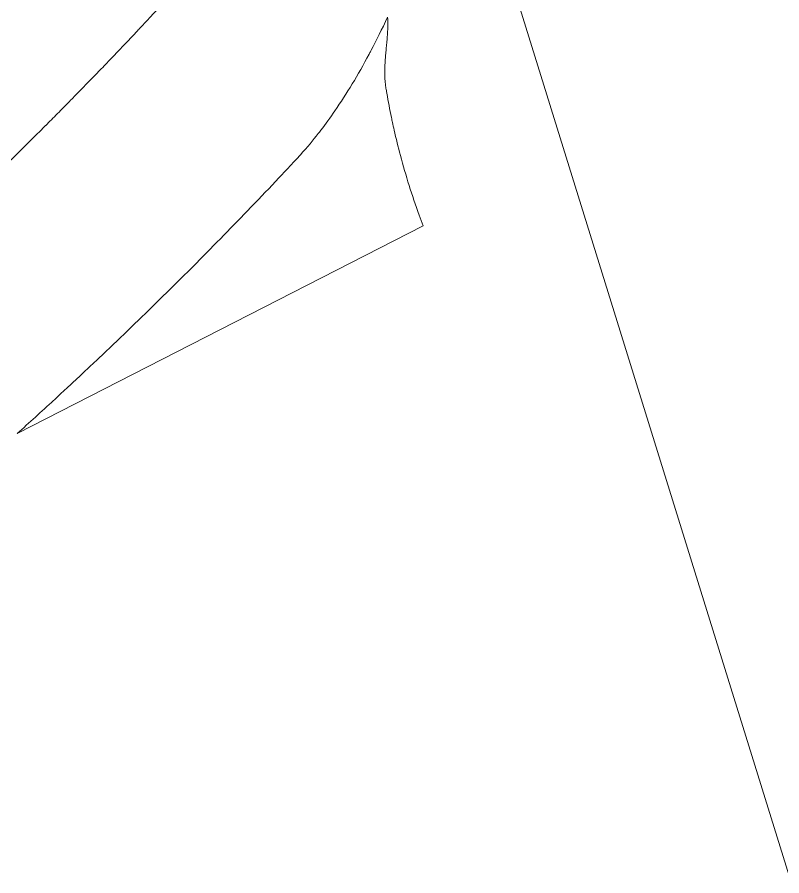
# Model space of a CAD drawing. Header units: millimetres. Extents: x -2122 to 22797, y 3569 to 89276.
# Drawn here: x 9778.1 to 9851.8, y 87458.3 to 87541 of the extents above; entities that cross this region are included whole.
import ezdxf

# ---------------------------------------------------------------- set-up
doc = ezdxf.new("R2010")
doc.units = ezdxf.units.MM
doc.header["$LTSCALE"] = 20
doc.layers.add('IA-DIBUJO', color=3, linetype='Continuous', lineweight=30)
doc.layers.add('IA-TEXT', color=2, linetype='Continuous')
doc.styles.add('ING-AMB', font='romans.shx', dxfattribs={"width": 0.75, "oblique": 15})
doc.dimstyles.new('ING-AMB 16', dxfattribs={"dimscale": 16, "dimtxt": 3, "dimasz": 2.5, "dimexe": 1, "dimexo": 1, "dimgap": 1, "dimtad": 1, "dimdec": 0, "dimzin": 0, "dimdsep": 46, "dimtxsty": 'ING-AMB', "dimcen": 0.1, "dimclrd": 7, "dimclre": 7, "dimclrt": 2, "dimadec": 0, "dimazin": 0, "dimtfac": 1, "dimtdec": 0, "dimtmove": 0, "dimatfit": 0, "dimfxl": 1.25, "dimtfill": 1, "dimtolj": 1, "dimtzin": 0, "dimarcsym": 1})

msp = doc.modelspace()

# ---------------------------------------------------------------- linework, layer by layer
at = {"layer": 'IA-DIBUJO', "color": 3, "linetype": 'Continuous', "lineweight": 0, "extrusion": (0, 1, -2.22045e-16)}
msp.add_line((9899.19, 87308.09, 1283.424), (9824.012, 87550.121, 1283.424), dxfattribs=at)
at = {"layer": 'IA-DIBUJO', "color": 3, "linetype": 'Continuous', "lineweight": 0, "extrusion": (1.41875e-14, 1, -2.22045e-16)}
for q in [(9816.861, 87521.961, 1283.424), (9778.104, 87500.902, 1283.424)]:
    msp.add_line((9817.239, 87520.923, 1283.424), q, dxfattribs=at)
at = {"layer": 'IA-DIBUJO', "color": 2, "linetype": 'Continuous', "lineweight": 0}
msp.add_circle((9465.916, 87809.583, 1283.424), 349.25, dxfattribs=at)
at = {"layer": 'IA-DIBUJO', "color": 3, "linetype": 'Continuous', "lineweight": 0}
for points, knots in [([(9714.049, 87476.261, 1283.424), (9715.836, 87477.431, 1283.424), (9717.655, 87478.642, 1283.424), (9721.355, 87481.148, 1283.424), (9723.236, 87482.444, 1283.424), (9727.055, 87485.124, 1283.424), (9728.994, 87486.508, 1283.424), (9732.625, 87489.149, 1283.424), (9734.309, 87490.393, 1283.424), (9736.751, 87492.226, 1283.424), (9737.493, 87492.787, 1283.424), (9738.684, 87493.694, 1283.424), (9739.13, 87494.035, 1283.424), (9740.052, 87494.743, 1283.424), (9740.528, 87495.11, 1283.424), (9743.714, 87497.577, 1283.424), (9746.467, 87499.762, 1283.424), (9750.108, 87502.732, 1283.424), (9750.961, 87503.433, 1283.424), (9752.323, 87504.562, 1283.424), (9752.829, 87504.983, 1283.424), (9753.656, 87505.675, 1283.424), (9753.976, 87505.944, 1283.424), (9755.71, 87507.404, 1283.424), (9757.133, 87508.618, 1283.424), (9759.796, 87510.921, 1283.424), (9761.033, 87512.004, 1283.424), (9763.317, 87514.027, 1283.424), (9764.362, 87514.962, 1283.424), (9766.368, 87516.775, 1283.424), (9767.329, 87517.651, 1283.424), (9768.312, 87518.556, 1283.424), (9768.335, 87518.577, 1283.424), (9770.239, 87520.331, 1283.424), (9772.113, 87522.088, 1283.424), (9774.203, 87524.085, 1283.424), (9774.434, 87524.305, 1283.424), (9775.707, 87525.526, 1283.424), (9776.745, 87526.533, 1283.424), (9778.295, 87528.051, 1283.424), (9778.81, 87528.559, 1283.424), (9779.582, 87529.322, 1283.424), (9779.839, 87529.577, 1283.424), (9780.344, 87530.08, 1283.424), (9780.592, 87530.327, 1283.424), (9780.848, 87530.583, 1283.424), (9780.858, 87530.594, 1283.424), (9781.206, 87530.942, 1283.424), (9781.581, 87531.318, 1283.424), (9782.391, 87532.133, 1283.424), (9782.825, 87532.572, 1283.424), (9783.348, 87533.104, 1283.424), (9783.406, 87533.164, 1283.424), (9783.913, 87533.68, 1283.424), (9784.389, 87534.166, 1283.424), (9785.233, 87535.033, 1283.424), (9785.586, 87535.398, 1283.424), (9786.126, 87535.957, 1283.424), (9786.303, 87536.141, 1283.424), (9786.615, 87536.465, 1283.424), (9786.748, 87536.604, 1283.424), (9786.893, 87536.755, 1283.424), (9786.905, 87536.767, 1283.424), (9787.429, 87537.314, 1283.424), (9787.935, 87537.844, 1283.424), (9788.677, 87538.626, 1283.424), (9788.922, 87538.885, 1283.424), (9789.285, 87539.269, 1283.424), (9789.405, 87539.397, 1283.424), (9789.585, 87539.588, 1283.424), (9789.697, 87539.707, 1283.424), (9789.808, 87539.825, 1283.424), (9789.867, 87539.888, 1283.424), (9789.873, 87539.894, 1283.424), (9790.108, 87540.144, 1283.424), (9790.327, 87540.377, 1283.424), (9790.756, 87540.835, 1283.424), (9790.966, 87541.06, 1283.424), (9791.286, 87541.402, 1283.424), (9791.401, 87541.525, 1283.424), (9791.72, 87541.866, 1283.424), (9791.917, 87542.077, 1283.424), (9792.14, 87542.316, 1283.424), (9792.174, 87542.353, 1283.424), (9792.318, 87542.506, 1283.424), (9792.424, 87542.62, 1283.424), (9792.578, 87542.785, 1283.424), (9792.629, 87542.839, 1283.424), (9792.704, 87542.919, 1283.424), (9792.741, 87542.959, 1283.424), (9792.777, 87542.998, 1283.424), (9792.802, 87543.024, 1283.424), (9792.812, 87543.034, 1283.424), (9793.293, 87543.55, 1283.424), (9793.771, 87544.06, 1283.424), (9794.356, 87544.686, 1283.424), (9794.455, 87544.792, 1283.424), (9794.917, 87545.286, 1283.424), (9795.284, 87545.679, 1283.424), (9796.003, 87546.451, 1283.424), (9796.355, 87546.828, 1283.424), (9796.857, 87547.367, 1283.424), (9797.002, 87547.524, 1283.424), (9797.402, 87547.954, 1283.424), (9797.657, 87548.229, 1283.424), (9798.043, 87548.645, 1283.424), (9798.172, 87548.785, 1283.424), (9798.367, 87548.995, 1283.424), (9798.431, 87549.065, 1283.424), (9798.529, 87549.17, 1283.424), (9798.586, 87549.232, 1283.424), (9798.643, 87549.294, 1283.424), (9798.676, 87549.329, 1283.424), (9798.686, 87549.34, 1283.424), (9798.947, 87549.623, 1283.424), (9799.214, 87549.911, 1283.424), (9799.768, 87550.513, 1283.424), (9800.055, 87550.825, 1283.424), (9800.622, 87551.443, 1283.424), (9800.899, 87551.745, 1283.424), (9801.218, 87552.094, 1283.424), (9801.251, 87552.13, 1283.424), (9801.542, 87552.449, 1283.424), (9801.808, 87552.741, 1283.424), (9802.228, 87553.203, 1283.424), (9802.376, 87553.366, 1283.424), (9802.619, 87553.635, 1283.424), (9802.713, 87553.739, 1283.424), (9803.057, 87554.119, 1283.424), (9803.312, 87554.402, 1283.424), (9803.59, 87554.711, 1283.424), (9803.608, 87554.731, 1283.424), (9803.766, 87554.906, 1283.424), (9803.906, 87555.063, 1283.424), (9804.12, 87555.302, 1283.424), (9804.192, 87555.382, 1283.424), (9804.3, 87555.502, 1283.424), (9804.363, 87555.573, 1283.424), (9804.426, 87555.644, 1283.424), (9804.463, 87555.685, 1283.424), (9804.473, 87555.697, 1283.424), (9804.959, 87556.24, 1283.424), (9805.435, 87556.776, 1283.424), (9806.231, 87557.677, 1283.424), (9806.55, 87558.041, 1283.424), (9807.022, 87558.579, 1283.424), (9807.173, 87558.753, 1283.424), (9807.796, 87559.467, 1283.424), (9808.265, 87560.008, 1283.424), (9808.966, 87560.823, 1283.424), (9809.199, 87561.095, 1283.424), (9809.547, 87561.503, 1283.424), (9809.663, 87561.639, 1283.424), (9809.881, 87561.894, 1283.424), (9809.982, 87562.013, 1283.424), (9810.098, 87562.15, 1283.424), (9810.11, 87562.165, 1283.424), (9810.426, 87562.537, 1283.424), (9810.72, 87562.886, 1283.424), (9811.303, 87563.579, 1283.424), (9811.591, 87563.924, 1283.424), (9812.162, 87564.611, 1283.424), (9812.444, 87564.952, 1283.424), (9813.008, 87565.637, 1283.424), (9813.289, 87565.979, 1283.424), (9813.843, 87566.66, 1283.424), (9814.117, 87566.998, 1283.424), (9814.663, 87567.675, 1283.424), (9814.934, 87568.013, 1283.424), (9815.326, 87568.505, 1283.424), (9815.453, 87568.664, 1283.424), (9815.578, 87568.822, 1283.424)], [0, 0, 0, 0, 0.0561256, 0.0561256, 0.1122582, 0.1122582, 0.1683945, 0.1683945, 0.2158997, 0.2158997, 0.2365081, 0.2365081, 0.2488071, 0.2488071, 0.2618536, 0.2618536, 0.3358735, 0.3358735, 0.3584153, 0.3584153, 0.371698, 0.371698, 0.3800577, 0.3800577, 0.4169617, 0.4169617, 0.4486893, 0.4486893, 0.4752612, 0.4752612, 0.4995117, 0.4995117, 0.5, 0.5, 0.5556078, 0.5556078, 0.5625, 0.5625, 0.59375, 0.59375, 0.609375, 0.609375, 0.6171875, 0.6171875, 0.6247559, 0.6247559, 0.625, 0.625, 0.6397912, 0.6397912, 0.6544232, 0.6544232, 0.65625, 0.65625, 0.6701127, 0.6701127, 0.679498, 0.679498, 0.6839754, 0.6839754, 0.6872559, 0.6872559, 0.6875, 0.6875, 0.703125, 0.703125, 0.7109375, 0.7109375, 0.7148438, 0.7148438, 0.7167969, 0.7185059, 0.7185059, 0.71875, 0.71875, 0.7246654, 0.7246654, 0.7308078, 0.7308078, 0.734375, 0.734375, 0.740969, 0.740969, 0.7421875, 0.7421875, 0.7460938, 0.7460938, 0.7480469, 0.7480469, 0.7490234, 0.7495117, 0.7495117, 0.75, 0.75, 0.7660986, 0.7660986, 0.7693704, 0.7693704, 0.78125, 0.78125, 0.7923571, 0.7923571, 0.796875, 0.796875, 0.8046875, 0.8046875, 0.8085938, 0.8085938, 0.8105469, 0.8105469, 0.8115234, 0.8122559, 0.8122559, 0.8125, 0.8125, 0.8229806, 0.8229806, 0.8333653, 0.8333653, 0.8426937, 0.8426937, 0.84375, 0.84375, 0.8521208, 0.8521208, 0.8565993, 0.8565993, 0.859375, 0.859375, 0.8666846, 0.8666846, 0.8671875, 0.8671875, 0.8710938, 0.8710938, 0.8730469, 0.8730469, 0.8740234, 0.8747559, 0.8747559, 0.875, 0.875, 0.890625, 0.890625, 0.9012178, 0.9012178, 0.90625, 0.90625, 0.921875, 0.921875, 0.9296875, 0.9296875, 0.9335938, 0.9335938, 0.9370117, 0.9370117, 0.9375, 0.9375, 0.9464386, 0.9464386, 0.955567, 0.955567, 0.9649057, 0.9649057, 0.9746146, 0.9746146, 0.9845668, 0.9845668, 0.9949481, 0.9949481, 0.9999995, 0.9999995, 0.9999995, 0.9999995]), ([(9813.82, 87541.023, 1283.424), (9813.266, 87539.861, 1283.424), (9812.737, 87538.798, 1283.424), (9812.229, 87537.833, 1283.424), (9812.181, 87537.743, 1283.424), (9812.134, 87537.653, 1283.424), (9812.086, 87537.564, 1283.424), (9812.071, 87537.535, 1283.424), (9812.049, 87537.494, 1283.424), (9812.028, 87537.455, 1283.424), (9810.961, 87535.457, 1283.424), (9809.867, 87533.64, 1283.424), (9808.744, 87532.004, 1283.424), (9808.297, 87531.354, 1283.424), (9807.846, 87530.733, 1283.424), (9807.391, 87530.14, 1283.424), (9807.342, 87530.077, 1283.424), (9807.292, 87530.012, 1283.424), (9807.244, 87529.95, 1283.424), (9807.204, 87529.898, 1283.424), (9807.165, 87529.849, 1283.424), (9807.128, 87529.802, 1283.424), (9806.648, 87529.191, 1283.424), (9806.082, 87528.504, 1283.424), (9805.413, 87527.76, 1283.424), (9805.244, 87527.571, 1283.424), (9805.069, 87527.38, 1283.424), (9804.887, 87527.184, 1283.424), (9804.676, 87526.959, 1283.424), (9804.459, 87526.728, 1283.424), (9804.236, 87526.489, 1283.424), (9804.219, 87526.472, 1283.424), (9804.203, 87526.454, 1283.424), (9804.19, 87526.44, 1283.424), (9804.122, 87526.368, 1283.424), (9804.054, 87526.296, 1283.424), (9803.986, 87526.224, 1283.424), (9803.769, 87525.993, 1283.424), (9803.552, 87525.763, 1283.424), (9803.335, 87525.533, 1283.424), (9802.465, 87524.613, 1283.424), (9801.59, 87523.695, 1283.424), (9800.712, 87522.781, 1283.424), (9800.688, 87522.757, 1283.424), (9800.665, 87522.732, 1283.424), (9800.641, 87522.708, 1283.424), (9798.907, 87520.905, 1283.424), (9797.155, 87519.115, 1283.424), (9795.385, 87517.337, 1283.424), (9791.795, 87513.733, 1283.424), (9788.145, 87510.194, 1283.424), (9784.424, 87506.708, 1283.424), (9783.959, 87506.272, 1283.424), (9783.492, 87505.837, 1283.424), (9783.025, 87505.403, 1283.424), (9782.604, 87505.012, 1283.424), (9782.18, 87504.62, 1283.424), (9781.758, 87504.231, 1283.424), (9781.712, 87504.189, 1283.424), (9781.666, 87504.146, 1283.424), (9781.62, 87504.104, 1283.424), (9780.453, 87503.03, 1283.424), (9779.281, 87501.962, 1283.424), (9778.104, 87500.902, 1283.424)], [0.1585157, 0.1585157, 0.1585157, 0.1585157, 0.1848121, 0.1848121, 0.1848121, 0.1872774, 0.1872774, 0.1872774, 0.1880992, 0.1880992, 0.1880992, 0.2304373, 0.2304373, 0.2304373, 0.247266, 0.247266, 0.247266, 0.2490687, 0.2490687, 0.2490687, 0.2505531, 0.2505531, 0.2505531, 0.2702482, 0.2702482, 0.2702482, 0.2752244, 0.2752244, 0.2752244, 0.2809583, 0.2809583, 0.2809583, 0.2813691, 0.2813691, 0.2813691, 0.2834236, 0.2834236, 0.2834236, 0.2899976, 0.2899976, 0.2899976, 0.316294, 0.316294, 0.316294, 0.3169997, 0.3169997, 0.3169997, 0.3688868, 0.3688868, 0.3688868, 0.4740723, 0.4740723, 0.4740723, 0.4872205, 0.4872205, 0.4872205, 0.4990738, 0.4990738, 0.4990738, 0.5003687, 0.5003687, 0.5003687, 0.5332118, 0.5332118, 0.5332118, 0.5332118]), ([(9816.861, 87521.961, 1283.424), (9816.174, 87523.849, 1283.424), (9815.572, 87525.761, 1283.424), (9814.839, 87528.51, 1283.424), (9814.637, 87529.326, 1283.424), (9814.395, 87530.392, 1283.424), (9814.34, 87530.638, 1283.424), (9814.254, 87531.037, 1283.424), (9814.222, 87531.189, 1283.424), (9814.028, 87532.119, 1283.424), (9813.879, 87532.901, 1283.424), (9813.741, 87533.698, 1283.424), (9813.74, 87533.707, 1283.424), (9813.723, 87533.802, 1283.424), (9813.71, 87533.879, 1283.424), (9813.685, 87534.029, 1283.424), (9813.673, 87534.103, 1283.424), (9813.65, 87534.252, 1283.424), (9813.639, 87534.326, 1283.424), (9813.619, 87534.471, 1283.424), (9813.61, 87534.542, 1283.424), (9813.593, 87534.687, 1283.424), (9813.586, 87534.758, 1283.424), (9813.578, 87534.85, 1283.424), (9813.576, 87534.875, 1283.424), (9813.573, 87534.907, 1283.424), (9813.573, 87534.912, 1283.424), (9813.572, 87534.923, 1283.424), (9813.572, 87534.924, 1283.424), (9813.572, 87534.925, 1283.424), (9813.562, 87535.054, 1283.424), (9813.555, 87535.187, 1283.424), (9813.547, 87535.455, 1283.424), (9813.545, 87535.588, 1283.424), (9813.545, 87535.849, 1283.424), (9813.547, 87535.975, 1283.424), (9813.551, 87536.119, 1283.424), (9813.552, 87536.136, 1283.424), (9813.556, 87536.25, 1283.424), (9813.56, 87536.36, 1283.424), (9813.572, 87536.584, 1283.424), (9813.579, 87536.698, 1283.424), (9813.595, 87536.928, 1283.424), (9813.603, 87537.043, 1283.424), (9813.616, 87537.204, 1283.424), (9813.62, 87537.245, 1283.424), (9813.626, 87537.315, 1283.424), (9813.628, 87537.349, 1283.424), (9813.647, 87537.566, 1283.424), (9813.665, 87537.758, 1283.424), (9813.701, 87538.141, 1283.424), (9813.719, 87538.332, 1283.424), (9813.739, 87538.549, 1283.424), (9813.741, 87538.571, 1283.424), (9813.758, 87538.748, 1283.424), (9813.771, 87538.892, 1283.424), (9813.789, 87539.117, 1283.424), (9813.795, 87539.201, 1283.424), (9813.81, 87539.423, 1283.424), (9813.818, 87539.558, 1283.424), (9813.83, 87539.827, 1283.424), (9813.835, 87539.961, 1283.424), (9813.84, 87540.225, 1283.424), (9813.841, 87540.354, 1283.424), (9813.838, 87540.612, 1283.424), (9813.834, 87540.74, 1283.424), (9813.826, 87540.917, 1283.424), (9813.823, 87540.971, 1283.424), (9813.82, 87541.023, 1283.424)], [0, 0, 0, 0, 0.3081596, 0.3081596, 0.4375, 0.4375, 0.4760438, 0.4760438, 0.5, 0.5, 0.6230469, 0.6230469, 0.625, 0.625, 0.6345059, 0.6345059, 0.6444574, 0.6444574, 0.655344, 0.655344, 0.6669711, 0.6669711, 0.6803786, 0.6803786, 0.6855469, 0.6855469, 0.6873325, 0.6873325, 0.6875, 0.6875, 0.6875, 0.7092268, 0.7092268, 0.7296448, 0.7296448, 0.7480469, 0.7480469, 0.75, 0.75, 0.7688385, 0.7688385, 0.7865433, 0.7865433, 0.8030473, 0.8030473, 0.8085938, 0.8085938, 0.8125, 0.8125, 0.8417969, 0.8417969, 0.8710938, 0.8710938, 0.875, 0.875, 0.8944511, 0.8944511, 0.90625, 0.90625, 0.9259959, 0.9259959, 0.9466271, 0.9466271, 0.9678537, 0.9678537, 0.9901538, 0.9901538, 1, 1, 1, 1])]:
    msp.add_open_spline(points, degree=3, knots=knots, dxfattribs=at)

# ---------------------------------------------------------------- leaders
at = {"layer": 'IA-TEXT'}
msp.add_leader([(9835.195, 87583.902, 1283.424), (10076.849, 87449.032, 1283.424), (10113.024, 87449.032, 1283.424)], dimstyle='ING-AMB 16', override={"dimgap": 1, "dimtad": 0}, dxfattribs=at)

doc.saveas('drawing.dxf')
